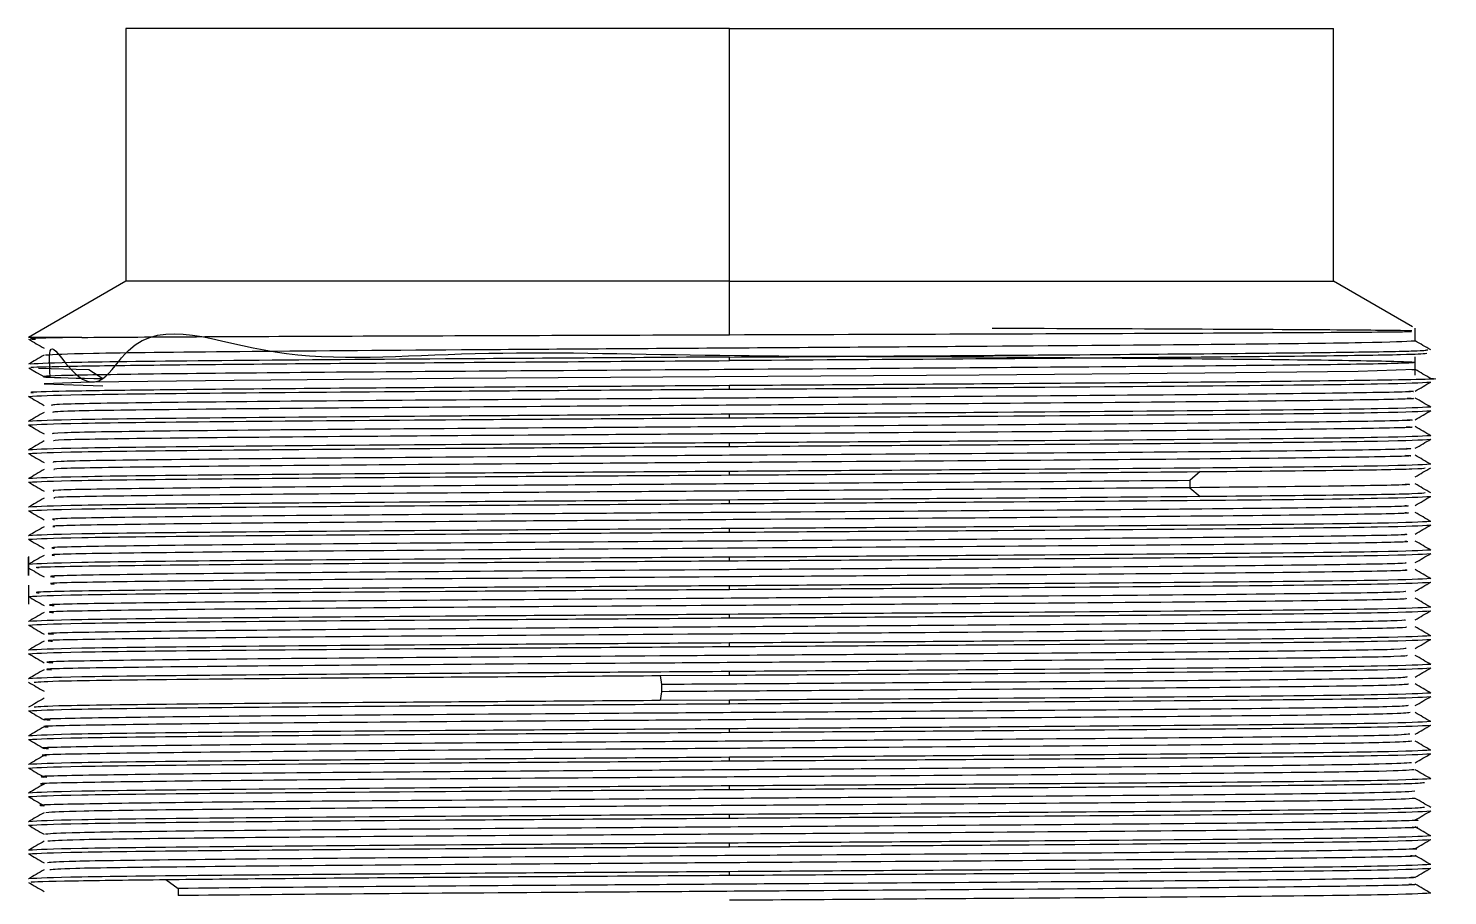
# Model space of a CAD drawing. Header units: millimetres. Extents: x 101 to 291, y 114 to 180.
# Drawn here: x 121.72 to 128.12, y 176.19 to 180.1 of the extents above; entities that cross this region are included whole.
import ezdxf

# ---------------------------------------------------------------- set-up
doc = ezdxf.new("R2010")
doc.units = ezdxf.units.MM

msp = doc.modelspace()

# ---------------------------------------------------------------- linework, layer by layer
at = {"color": 7, "linetype": 'Continuous', "lineweight": 25}
for p, q in [((122.1586, 180.0999), (122.1586, 178.9589)), ((124.8836, 180.0999), (122.1586, 180.0999)), ((124.8836, 178.9589), (124.8836, 180.0999)), ((124.8836, 180.0999), (127.6086, 180.0999)), ((127.6086, 178.9589), (127.6086, 180.0999)), ((122.1586, 178.9589), (121.72, 178.7057)), ((124.8836, 178.9589), (122.1586, 178.9589)), ((124.8836, 178.7178), (124.8836, 178.9589)), ((124.8836, 178.9589), (127.6086, 178.9589)), ((127.9646, 178.7534), (127.6086, 178.9589)), ((127.9772, 178.6894), (127.9772, 178.7468)), ((121.9609, 178.7057), (121.72, 178.7057)), ((124.8836, 178.6009), (124.8836, 178.617)), ((127.9772, 178.5355), (127.9772, 178.6178)), ((121.9919, 178.56), (121.7651, 178.5652)), ((121.9919, 178.5601), (122.0557, 178.5198)), ((124.8836, 178.4719), (124.8836, 178.488)), ((124.8836, 178.3429), (124.8836, 178.359)), ((124.8836, 178.2139), (124.8836, 178.23)), ((124.8836, 178.0849), (124.8836, 178.101)), ((127.0067, 178.1), (126.9598, 178.0597)), ((126.9598, 178.0597), (126.9598, 178.0274)), ((124.8836, 177.9559), (124.8836, 177.972)), ((126.9598, 178.0274), (127.0067, 177.9871)), ((124.8836, 177.8269), (124.8836, 177.843)), ((121.72, 177.7165), (121.72, 177.6309)), ((121.72, 177.714), (121.72, 177.6309)), ((121.72, 177.6309), (121.72, 177.714)), ((124.8836, 177.6979), (124.8836, 177.714)), ((121.72, 177.5875), (121.72, 177.5019)), ((124.8836, 177.5689), (124.8836, 177.585)), ((124.8836, 177.4399), (124.8836, 177.456)), ((124.8836, 177.3109), (124.8836, 177.327)), ((124.8836, 177.1819), (124.8836, 177.198)), ((124.5696, 177.1798), (124.8836, 177.1819)), ((124.5696, 177.1799), (124.5765, 177.1396)), ((124.5765, 177.1395), (124.5765, 177.1073)), ((124.5765, 177.1072), (124.5696, 177.0669)), ((124.8836, 177.069), (124.5696, 177.067)), ((124.8836, 177.0529), (124.8836, 177.069)), ((124.8836, 176.9239), (124.8836, 176.94)), ((124.8836, 176.7949), (124.8836, 176.811)), ((124.8836, 176.6659), (124.8836, 176.682)), ((124.8836, 176.5369), (124.8836, 176.553)), ((124.8836, 176.4079), (124.8836, 176.424)), ((122.3391, 176.2597), (122.3952, 176.2194)), ((124.8836, 176.2789), (124.8836, 176.295)), ((122.3953, 176.2194), (122.3953, 176.1871))]:
    msp.add_line(p, q, dxfattribs=at)
at = {"color": 7, "linetype": 'Continuous', "lineweight": 25, "flags": 128}
for points in [[(121.7207, 178.5684), (121.7561, 178.548), (121.7914, 178.5276)], [(127.9615, 178.5607), (127.9769, 178.5601), (127.7193, 178.552), (127.0283, 178.5439), (126.0095, 178.5359), (124.8187, 178.5278), (123.6378, 178.5197), (122.6473, 178.5116), (121.9986, 178.5036), (121.7908, 178.4955), (122.0557, 178.4874), (122.0557, 178.4874)]]:
    msp.add_lwpolyline(points, dxfattribs=at)
at = {"color": 7, "linetype": 'Continuous', "lineweight": 25}
for points, knots in [([(121.8184, 178.5282), (121.8141, 178.5928), (121.8026, 178.7671), (121.9886, 178.3756), (122.2628, 178.8277), (122.7987, 178.5695), (123.7105, 178.6518), (124.7709, 178.6208), (125.8416, 178.6201), (126.8006, 178.6113), (127.5343, 178.6047), (127.9567, 178.5975), (128.0182, 178.5905), (127.7116, 178.5834), (127.0729, 178.5764), (126.1771, 178.5693), (125.1294, 178.5622), (124.0528, 178.5551), (123.0742, 178.5481), (122.3063, 178.541), (121.8475, 178.5339), (121.7215, 178.5269), (121.9443, 178.5221), (122.0557, 178.5198)], [0, 0, 0, 0, 0.023196, 0.062577, 0.076601, 0.127902, 0.179203, 0.230505, 0.281806, 0.333107, 0.384408, 0.435709, 0.487009, 0.538309, 0.589609, 0.640908, 0.692207, 0.743506, 0.794805, 0.846104, 0.897403, 0.948702, 1, 1, 1, 1]), ([(124.8836, 178.7178), (125.2428, 178.719), (125.9603, 178.7213), (126.9115, 178.7248), (127.6059, 178.7284), (127.9799, 178.7314), (127.9604, 178.7332), (127.9534, 178.7339)], [0, 0, 0, 0, 0.219522, 0.438617, 0.657284, 0.875524, 1, 1, 1, 1]), ([(127.962, 178.7354), (127.872, 178.7366), (127.6921, 178.7389), (127.0092, 178.7425), (126.3812, 178.7448), (126.0675, 178.746)], [0, 0, 0, 0, 0.33399, 0.667323, 1, 1, 1, 1]), ([(121.7198, 178.6977), (121.7316, 178.6909), (121.7551, 178.6773), (121.7787, 178.6637), (121.7905, 178.6569)], [0, 0, 0, 0, 0.5, 1, 1, 1, 1]), ([(121.9609, 178.7057), (121.8414, 178.7035), (121.6906, 178.7007), (121.7408, 178.698), (121.7512, 178.6974)], [0, 0, 0, 0, 0.79261, 1, 1, 1, 1]), ([(127.9773, 178.6894), (127.9284, 178.6867), (127.8306, 178.6813), (127.1069, 178.6732), (126.0772, 178.6651), (124.8566, 178.657), (123.6399, 178.649), (122.6224, 178.6409), (121.921, 178.6329), (121.8374, 178.6276), (121.7963, 178.625)], [0, 0, 0, 0, 0.125441, 0.250883, 0.376326, 0.501771, 0.627217, 0.752664, 0.878112, 1, 1, 1, 1]), ([(121.9609, 178.7057), (122.1057, 178.7067), (122.3951, 178.7087), (123.1091, 178.7117), (123.9556, 178.7148), (124.5744, 178.7168), (124.8836, 178.7178)], [0, 0, 0, 0, 0.250623, 0.50083, 0.750623, 1, 1, 1, 1]), ([(128.0474, 178.6491), (128.0356, 178.656), (128.012, 178.6696), (127.9885, 178.6832), (127.9767, 178.69)], [0, 0, 0, 0, 0.5, 1, 1, 1, 1]), ([(121.7904, 178.6255), (121.7786, 178.6187), (121.755, 178.6051), (121.7315, 178.5914), (121.7197, 178.5846)], [0, 0, 0, 0, 0.5, 1, 1, 1, 1]), ([(124.8836, 178.617), (124.469, 178.6143), (123.6399, 178.6089), (122.5947, 178.6009), (121.8686, 178.5929), (121.774, 178.5876), (121.7275, 178.585)], [0, 0, 0, 0, 0.251947, 0.503893, 0.75584, 1, 1, 1, 1]), ([(124.8836, 178.617), (125.1683, 178.6188), (125.7378, 178.6225), (126.5296, 178.6281), (127.2038, 178.6336), (127.7039, 178.6392), (128.0076, 178.6445), (128.0252, 178.6479), (128.0333, 178.6495)], [0, 0, 0, 0, 0.170584, 0.341168, 0.511752, 0.682336, 0.85292, 1, 1, 1, 1]), ([(128.0301, 178.6328), (128.0087, 178.6309), (127.963, 178.6268), (127.5093, 178.6205), (126.8018, 178.614), (125.8926, 178.6074), (125.2199, 178.6031), (124.8836, 178.6009)], [0, 0, 0, 0, 0.18049, 0.385367, 0.590245, 0.795122, 1, 1, 1, 1]), ([(121.7412, 178.5686), (121.7353, 178.5692), (121.7108, 178.5714), (121.8665, 178.5754), (122.2018, 178.5805), (122.7157, 178.5856), (123.3592, 178.5907), (124.0974, 178.5958), (124.6215, 178.5992), (124.8836, 178.6009)], [0, 0, 0, 0, 0.050507, 0.208756, 0.367005, 0.525253, 0.683502, 0.841751, 1, 1, 1, 1]), ([(128.0474, 178.5201), (128.0356, 178.5269), (128.012, 178.5405), (127.9885, 178.5541), (127.9767, 178.561)], [0, 0, 0, 0, 0.5, 1, 1, 1, 1]), ([(124.8836, 178.488), (124.6215, 178.4863), (124.0974, 178.4829), (123.3592, 178.4778), (122.7157, 178.4727), (122.2018, 178.4676), (121.8665, 178.4625), (121.7108, 178.4585), (121.7353, 178.4563), (121.7412, 178.4558)], [0, 0, 0, 0, 0.158297, 0.316595, 0.474892, 0.63319, 0.791487, 0.949784, 1, 1, 1, 1]), ([(128.0401, 178.5205), (128.0426, 178.5204), (128.1273, 178.5176), (127.8472, 178.5122), (127.1882, 178.5041), (126.1234, 178.4961), (125.2969, 178.4907), (124.8836, 178.488)], [0, 0, 0, 0, 0.007261, 0.255445, 0.50363, 0.751815, 1, 1, 1, 1]), ([(124.8836, 178.4719), (125.2982, 178.4746), (126.1273, 178.4799), (127.173, 178.488), (127.9045, 178.4961), (127.9996, 178.5014), (128.0471, 178.5041)], [0, 0, 0, 0, 0.250011, 0.500023, 0.750034, 1, 1, 1, 1]), ([(127.9767, 178.4634), (127.9886, 178.4702), (128.0122, 178.4839), (128.0359, 178.4975), (128.0477, 178.5044)], [0, 0, 0, 0, 0.5, 1, 1, 1, 1]), ([(121.7196, 178.4399), (121.7314, 178.433), (121.7551, 178.4194), (121.7787, 178.4057), (121.7905, 178.3989)], [0, 0, 0, 0, 0.5, 1, 1, 1, 1]), ([(121.7201, 178.4396), (121.7677, 178.4423), (121.8628, 178.4477), (122.5943, 178.4557), (123.64, 178.4638), (124.4691, 178.4692), (124.8836, 178.4719)], [0, 0, 0, 0, 0.249949, 0.499966, 0.749983, 1, 1, 1, 1]), ([(127.9485, 178.4636), (127.9567, 178.4631), (128.0089, 178.4603), (127.7364, 178.455), (127.1399, 178.4479), (126.2366, 178.4407), (125.1777, 178.4335), (124.0816, 178.4263), (123.0804, 178.4191), (122.3094, 178.4119), (121.8437, 178.4052), (121.8287, 178.401), (121.8221, 178.3991)], [0, 0, 0, 0, 0.020822, 0.1322838, 0.243745, 0.3552056, 0.4666654, 0.5781246, 0.6895831, 0.8010409, 0.9124983, 1, 1, 1, 1]), ([(127.9415, 178.4318), (127.9533, 178.4312), (128.0115, 178.4282), (127.7387, 178.4228), (127.1393, 178.4156), (126.2368, 178.4084), (125.1776, 178.4012), (124.0817, 178.394), (123.0801, 178.3868), (122.3103, 178.3796), (121.8515, 178.3731), (121.8351, 178.369), (121.8283, 178.3673)], [0, 0, 0, 0, 0.028204, 0.139664, 0.251124, 0.362583, 0.474041, 0.585499, 0.696955, 0.808412, 0.919867, 1, 1, 1, 1]), ([(128.0476, 178.3911), (128.0358, 178.3979), (128.0121, 178.4115), (127.9885, 178.4252), (127.9767, 178.432)], [0, 0, 0, 0, 0.5, 1, 1, 1, 1]), ([(121.7906, 178.3675), (121.7788, 178.3607), (121.7551, 178.347), (121.7314, 178.3334), (121.7196, 178.3266)], [0, 0, 0, 0, 0.5, 1, 1, 1, 1]), ([(124.8836, 178.359), (124.4691, 178.3563), (123.64, 178.3509), (122.5943, 178.3429), (121.8627, 178.3348), (121.7676, 178.3294), (121.7201, 178.3267)], [0, 0, 0, 0, 0.250011, 0.500023, 0.750034, 1, 1, 1, 1]), ([(128.0471, 178.3912), (127.9996, 178.3886), (127.9045, 178.3832), (127.1729, 178.3751), (126.1273, 178.3671), (125.2982, 178.3617), (124.8836, 178.359)], [0, 0, 0, 0, 0.24995, 0.499966, 0.749983, 1, 1, 1, 1]), ([(124.8836, 178.3429), (125.2982, 178.3456), (126.1273, 178.3509), (127.173, 178.359), (127.9045, 178.3671), (127.9996, 178.3724), (128.0471, 178.3751)], [0, 0, 0, 0, 0.250011, 0.500023, 0.750034, 1, 1, 1, 1]), ([(127.9768, 178.3344), (127.9887, 178.3412), (128.0123, 178.3549), (128.036, 178.3685), (128.0478, 178.3754)], [0, 0, 0, 0, 0.5, 1, 1, 1, 1]), ([(121.7196, 178.3109), (121.7314, 178.304), (121.7551, 178.2904), (121.7787, 178.2767), (121.7905, 178.2699)], [0, 0, 0, 0, 0.5, 1, 1, 1, 1]), ([(121.7201, 178.3106), (121.7677, 178.3133), (121.8628, 178.3187), (122.5943, 178.3267), (123.64, 178.3348), (124.4691, 178.3402), (124.8836, 178.3429)], [0, 0, 0, 0, 0.24995, 0.499966, 0.749983, 1, 1, 1, 1]), ([(127.9422, 178.3346), (127.9518, 178.334), (128.0006, 178.331), (127.7126, 178.3256), (127.0963, 178.3185), (126.1816, 178.3113), (125.1171, 178.3041), (124.023, 178.2969), (123.0305, 178.2897), (122.2756, 178.2825), (121.8331, 178.276), (121.8291, 178.2718), (121.8274, 178.2701)], [0, 0, 0, 0, 0.027236, 0.138666, 0.250096, 0.361527, 0.472958, 0.58439, 0.695823, 0.807255, 0.918687, 1, 1, 1, 1]), ([(127.9367, 178.3028), (127.9495, 178.302), (128.0038, 178.2989), (127.7147, 178.2934), (127.0958, 178.2862), (126.1817, 178.279), (125.117, 178.2718), (124.0231, 178.2646), (123.0302, 178.2574), (122.2766, 178.2502), (121.8403, 178.2438), (121.8345, 178.2399), (121.8322, 178.2383)], [0, 0, 0, 0, 0.034582, 0.146009, 0.257438, 0.368867, 0.480296, 0.591727, 0.703157, 0.814587, 0.926017, 1, 1, 1, 1]), ([(128.0477, 178.2621), (128.0359, 178.2689), (128.0122, 178.2826), (127.9886, 178.2962), (127.9767, 178.303)], [0, 0, 0, 0, 0.5, 1, 1, 1, 1]), ([(121.7906, 178.2385), (121.7788, 178.2317), (121.7551, 178.218), (121.7315, 178.2044), (121.7196, 178.1975)], [0, 0, 0, 0, 0.5, 1, 1, 1, 1]), ([(124.8836, 178.23), (124.4691, 178.2273), (123.64, 178.2219), (122.5943, 178.2139), (121.8627, 178.2058), (121.7676, 178.2004), (121.7201, 178.1977)], [0, 0, 0, 0, 0.250011, 0.500023, 0.750034, 1, 1, 1, 1]), ([(128.0471, 178.2622), (127.9996, 178.2596), (127.9045, 178.2542), (127.1729, 178.2461), (126.1273, 178.2381), (125.2982, 178.2327), (124.8836, 178.23)], [0, 0, 0, 0, 0.24995, 0.499966, 0.749983, 1, 1, 1, 1]), ([(124.8836, 178.2139), (125.2982, 178.2166), (126.1273, 178.2219), (127.173, 178.23), (127.9045, 178.2381), (127.9996, 178.2434), (128.0471, 178.2461)], [0, 0, 0, 0, 0.250011, 0.500023, 0.750034, 1, 1, 1, 1]), ([(127.9767, 178.2054), (127.9886, 178.2122), (128.0122, 178.2259), (128.0359, 178.2395), (128.0477, 178.2464)], [0, 0, 0, 0, 0.5, 1, 1, 1, 1]), ([(121.7195, 178.1819), (121.7313, 178.175), (121.7549, 178.1614), (121.7786, 178.1477), (121.7904, 178.1409)], [0, 0, 0, 0, 0.5, 1, 1, 1, 1]), ([(121.7201, 178.1816), (121.7677, 178.1843), (121.8628, 178.1897), (122.5943, 178.1977), (123.64, 178.2058), (124.4691, 178.2112), (124.8836, 178.2139)], [0, 0, 0, 0, 0.24995, 0.499966, 0.749983, 1, 1, 1, 1]), ([(127.9374, 178.2056), (127.9476, 178.2049), (127.992, 178.2018), (127.6874, 178.1962), (127.0519, 178.1891), (126.126, 178.1819), (125.0563, 178.1747), (123.9648, 178.1675), (122.9814, 178.1603), (122.243, 178.1531), (121.8232, 178.1467), (121.8293, 178.1427), (121.8317, 178.1411)], [0, 0, 0, 0, 0.033289, 0.144759, 0.256229, 0.367698, 0.479168, 0.590639, 0.70211, 0.813581, 0.925053, 1, 1, 1, 1]), ([(127.9333, 178.1738), (127.9465, 178.1729), (127.9957, 178.1696), (127.6893, 178.164), (127.0515, 178.1568), (126.1261, 178.1496), (125.0563, 178.1424), (123.9649, 178.1352), (122.9811, 178.128), (122.2441, 178.1208), (121.8299, 178.1146), (121.8337, 178.1107), (121.8352, 178.1093)], [0, 0, 0, 0, 0.040591, 0.152058, 0.263524, 0.374991, 0.486458, 0.597926, 0.709394, 0.820862, 0.932332, 1, 1, 1, 1]), ([(128.0477, 178.1331), (128.0358, 178.1399), (128.0122, 178.1535), (127.9885, 178.1672), (127.9767, 178.174)], [0, 0, 0, 0, 0.5, 1, 1, 1, 1]), ([(121.7905, 178.1095), (121.7787, 178.1027), (121.7551, 178.089), (121.7314, 178.0754), (121.7196, 178.0686)], [0, 0, 0, 0, 0.5, 1, 1, 1, 1]), ([(124.8836, 178.101), (124.4691, 178.0983), (123.64, 178.0929), (122.5943, 178.0849), (121.8627, 178.0768), (121.7676, 178.0714), (121.7201, 178.0687)], [0, 0, 0, 0, 0.250011, 0.500023, 0.750034, 1, 1, 1, 1]), ([(128.0471, 178.1332), (127.9996, 178.1306), (127.9045, 178.1252), (127.1729, 178.1171), (126.1273, 178.1091), (125.2982, 178.1037), (124.8836, 178.101)], [0, 0, 0, 0, 0.24995, 0.499966, 0.749983, 1, 1, 1, 1]), ([(127.0067, 178.1), (127.2214, 178.102), (127.651, 178.1062), (127.9985, 178.1119), (128.0152, 178.1155), (128.0225, 178.1171)], [0, 0, 0, 0, 0.360054, 0.720107, 1, 1, 1, 1]), ([(127.9767, 178.0764), (127.9885, 178.0832), (128.0122, 178.0969), (128.0358, 178.1105), (128.0476, 178.1174)], [0, 0, 0, 0, 0.5, 1, 1, 1, 1]), ([(121.7196, 178.0529), (121.7314, 178.046), (121.7551, 178.0324), (121.7787, 178.0187), (121.7905, 178.0119)], [0, 0, 0, 0, 0.5, 1, 1, 1, 1]), ([(121.7201, 178.0526), (121.7677, 178.0553), (121.8628, 178.0607), (122.5943, 178.0687), (123.64, 178.0768), (124.4691, 178.0822), (124.8836, 178.0849)], [0, 0, 0, 0, 0.24995, 0.499966, 0.749983, 1, 1, 1, 1]), ([(126.9598, 178.0597), (126.6674, 178.0573), (126.0826, 178.0525), (124.9921, 178.0453), (123.9077, 178.0381), (122.9326, 178.0309), (122.2114, 178.0237), (121.8132, 178.0174), (121.8287, 178.0136), (121.8347, 178.0121)], [0, 0, 0, 0, 0.1510866, 0.3021735, 0.4532614, 0.60435, 0.7554393, 0.9065289, 1, 1, 1, 1]), ([(127.9326, 178.0445), (127.9438, 178.0436), (127.9842, 178.0403), (127.675, 178.0346), (127.1982, 178.0298), (126.9598, 178.0274)], [0, 0, 0, 0, 0.1611977, 0.5805992, 1, 1, 1, 1]), ([(128.0476, 178.004), (128.0358, 178.0109), (128.0121, 178.0245), (127.9885, 178.0382), (127.9766, 178.045)], [0, 0, 0, 0, 0.5, 1, 1, 1, 1]), ([(121.7902, 177.9803), (121.7785, 177.9735), (121.755, 177.96), (121.7315, 177.9464), (121.7198, 177.9396)], [0, 0, 0, 0, 0.5, 1, 1, 1, 1]), ([(124.8836, 177.972), (124.4691, 177.9693), (123.64, 177.9639), (122.5943, 177.9559), (121.8627, 177.9478), (121.7676, 177.9424), (121.7201, 177.9397)], [0, 0, 0, 0, 0.250011, 0.500023, 0.750034, 1, 1, 1, 1]), ([(126.9598, 178.0274), (126.6674, 178.025), (126.0826, 178.0202), (124.9921, 178.013), (123.9078, 178.0058), (122.9323, 177.9986), (122.2125, 177.9914), (121.8193, 177.9853), (121.8322, 177.9816), (121.8368, 177.9803)], [0, 0, 0, 0, 0.15258, 0.305161, 0.457743, 0.610325, 0.762908, 0.915491, 1, 1, 1, 1]), ([(124.8836, 177.9559), (125.2982, 177.9586), (126.1273, 177.9639), (127.173, 177.972), (127.9045, 177.9801), (127.9996, 177.9854), (128.0471, 177.9881)], [0, 0, 0, 0, 0.250011, 0.500023, 0.750034, 1, 1, 1, 1]), ([(128.0225, 178.0043), (128.0152, 178.0027), (127.9985, 177.999), (127.651, 177.9933), (127.2214, 177.9892), (127.0067, 177.9871)], [0, 0, 0, 0, 0.279864, 0.639932, 1, 1, 1, 1]), ([(127.9767, 177.9474), (127.9886, 177.9542), (128.0122, 177.9679), (128.0359, 177.9815), (128.0477, 177.9884)], [0, 0, 0, 0, 0.4999997, 1, 1, 1, 1]), ([(121.7195, 177.9239), (121.7313, 177.917), (121.755, 177.9034), (121.7786, 177.8897), (121.7904, 177.8829)], [0, 0, 0, 0, 0.5, 1, 1, 1, 1]), ([(121.7201, 177.9236), (121.7677, 177.9263), (121.8628, 177.9317), (122.5943, 177.9397), (123.64, 177.9478), (124.4691, 177.9532), (124.8836, 177.9559)], [0, 0, 0, 0, 0.24995, 0.499966, 0.749983, 1, 1, 1, 1]), ([(127.9314, 177.9476), (127.9409, 177.9466), (127.9739, 177.9432), (127.6337, 177.9375), (126.9609, 177.9303), (126.0135, 177.9231), (124.9347, 177.9159), (123.8493, 177.9087), (122.8852, 177.9015), (122.1809, 177.8943), (121.8039, 177.8882), (121.828, 177.8844), (121.8367, 177.8831)], [0, 0, 0, 0, 0.045509, 0.156977, 0.268446, 0.379914, 0.491382, 0.60285, 0.714319, 0.825788, 0.937258, 1, 1, 1, 1]), ([(127.93, 177.9158), (127.9418, 177.9146), (127.9787, 177.9111), (127.6352, 177.9052), (126.9606, 177.898), (126.0136, 177.8908), (124.9346, 177.8836), (123.8494, 177.8764), (122.8848, 177.8692), (122.1821, 177.862), (121.8094, 177.8561), (121.8304, 177.8525), (121.8374, 177.8513)], [0, 0, 0, 0, 0.0526921, 0.1641567, 0.2756211, 0.3870854, 0.4985497, 0.6100141, 0.7214788, 0.8329439, 0.9444095, 1, 1, 1, 1]), ([(128.0475, 177.8751), (128.0358, 177.8819), (128.0124, 177.8955), (127.9889, 177.909), (127.9772, 177.9158)], [0, 0, 0, 0, 0.5, 1, 1, 1, 1]), ([(121.7901, 177.8513), (121.7784, 177.8445), (121.7549, 177.831), (121.7315, 177.8174), (121.7197, 177.8106)], [0, 0, 0, 0, 0.5, 1, 1, 1, 1]), ([(124.8836, 177.843), (124.4691, 177.8403), (123.64, 177.8349), (122.5943, 177.8269), (121.8627, 177.8188), (121.7676, 177.8134), (121.7201, 177.8107)], [0, 0, 0, 0, 0.250011, 0.500023, 0.750034, 1, 1, 1, 1]), ([(128.0471, 177.8752), (127.9996, 177.8726), (127.9045, 177.8672), (127.1729, 177.8591), (126.1273, 177.8511), (125.2982, 177.8457), (124.8836, 177.843)], [0, 0, 0, 0, 0.24995, 0.499966, 0.749983, 1, 1, 1, 1]), ([(124.8836, 177.8269), (125.2982, 177.8296), (126.1273, 177.8349), (127.173, 177.843), (127.9045, 177.8511), (127.9996, 177.8564), (128.0471, 177.8591)], [0, 0, 0, 0, 0.250011, 0.500023, 0.750034, 1, 1, 1, 1]), ([(127.9767, 177.8184), (127.9885, 177.8252), (128.0121, 177.8389), (128.0358, 177.8525), (128.0476, 177.8593)], [0, 0, 0, 0, 0.4999997, 1, 1, 1, 1]), ([(121.7195, 177.7948), (121.7313, 177.788), (121.755, 177.7744), (121.7786, 177.7607), (121.7905, 177.7539)], [0, 0, 0, 0, 0.5, 1, 1, 1, 1]), ([(121.7201, 177.7946), (121.7677, 177.7973), (121.8628, 177.8027), (122.5943, 177.8107), (123.64, 177.8188), (124.4691, 177.8242), (124.8836, 177.8269)], [0, 0, 0, 0, 0.24995, 0.499966, 0.749983, 1, 1, 1, 1]), ([(127.9301, 177.8186), (127.9384, 177.8175), (127.9646, 177.814), (127.6052, 177.8081), (126.9144, 177.8009), (125.9566, 177.7937), (124.8738, 177.7865), (123.7921, 177.7793), (122.8381, 177.7721), (122.1513, 177.7649), (121.7945, 177.7589), (121.8266, 177.7553), (121.8375, 177.7541)], [0, 0, 0, 0, 0.051567, 0.163014, 0.274462, 0.385908, 0.497354, 0.608799, 0.720243, 0.831687, 0.94313, 1, 1, 1, 1]), ([(127.9301, 177.7868), (127.9403, 177.7855), (127.9698, 177.7818), (127.6066, 177.7758), (126.9141, 177.7686), (125.9567, 177.7614), (124.8737, 177.7542), (123.7921, 177.747), (122.8377, 177.7398), (122.1527, 177.7326), (121.7995, 177.7268), (121.8281, 177.7233), (121.8369, 177.7223)], [0, 0, 0, 0, 0.058701, 0.17015, 0.281597, 0.393044, 0.50449, 0.615935, 0.72738, 0.838824, 0.950268, 1, 1, 1, 1]), ([(128.0475, 177.7461), (128.0357, 177.7529), (128.0123, 177.7664), (127.9888, 177.78), (127.9771, 177.7868)], [0, 0, 0, 0, 0.5, 1, 1, 1, 1]), ([(121.79, 177.7222), (121.7783, 177.7155), (121.7548, 177.7019), (121.7314, 177.6884), (121.7196, 177.6816)], [0, 0, 0, 0, 0.5, 1, 1, 1, 1]), ([(124.8836, 177.714), (124.4691, 177.7113), (123.64, 177.7059), (122.5943, 177.6979), (121.8627, 177.6898), (121.7676, 177.6844), (121.7201, 177.6817)], [0, 0, 0, 0, 0.250011, 0.500023, 0.750034, 1, 1, 1, 1]), ([(128.0471, 177.7462), (127.9996, 177.7436), (127.9045, 177.7382), (127.1729, 177.7301), (126.1273, 177.7221), (125.2982, 177.7167), (124.8836, 177.714)], [0, 0, 0, 0, 0.24995, 0.499966, 0.749983, 1, 1, 1, 1]), ([(124.8836, 177.6979), (125.2982, 177.7006), (126.1273, 177.7059), (127.173, 177.714), (127.9045, 177.7221), (127.9996, 177.7274), (128.0471, 177.7301)], [0, 0, 0, 0, 0.250011, 0.500023, 0.750034, 1, 1, 1, 1]), ([(127.9767, 177.6894), (127.9885, 177.6962), (128.0122, 177.7099), (128.0358, 177.7235), (128.0477, 177.7303)], [0, 0, 0, 0, 0.5, 1, 1, 1, 1]), ([(121.7196, 177.6658), (121.7315, 177.659), (121.7551, 177.6453), (121.7788, 177.6317), (121.7906, 177.6248)], [0, 0, 0, 0, 0.5, 1, 1, 1, 1]), ([(121.7687, 177.6656), (121.7578, 177.6667), (121.7229, 177.6702), (122.0818, 177.6761), (122.7847, 177.6834), (123.7681, 177.6906), (124.5118, 177.6955), (124.8836, 177.6979)], [0, 0, 0, 0, 0.10121, 0.325908, 0.550605, 0.775303, 1, 1, 1, 1]), ([(127.9299, 177.6896), (127.9362, 177.6883), (127.9548, 177.6847), (127.5754, 177.6787), (126.8671, 177.6715), (125.8993, 177.6643), (124.8129, 177.6571), (123.7353, 177.6499), (122.7917, 177.6427), (122.1228, 177.6355), (121.7855, 177.6296), (121.8247, 177.6262), (121.837, 177.6251)], [0, 0, 0, 0, 0.057729, 0.16915, 0.280572, 0.391995, 0.503418, 0.614842, 0.726266, 0.83769, 0.949113, 1, 1, 1, 1]), ([(127.9311, 177.6578), (127.9391, 177.6564), (127.9606, 177.6526), (127.5768, 177.6464), (126.8668, 177.6392), (125.8994, 177.632), (124.8129, 177.6248), (123.7353, 177.6176), (122.7915, 177.6104), (122.1236, 177.6033), (121.7878, 177.5974), (121.825, 177.594), (121.836, 177.593)], [0, 0, 0, 0, 0.06468, 0.17572, 0.286761, 0.397802, 0.508844, 0.619886, 0.730929, 0.841971, 0.953013, 1, 1, 1, 1]), ([(128.0475, 177.6171), (128.0357, 177.6239), (128.0123, 177.6374), (127.9888, 177.651), (127.9771, 177.6578)], [0, 0, 0, 0, 0.5, 1, 1, 1, 1]), ([(124.8836, 177.585), (124.5118, 177.5826), (123.7682, 177.5778), (122.7845, 177.5705), (122.0825, 177.5633), (121.725, 177.5574), (121.7583, 177.554), (121.7681, 177.553)], [0, 0, 0, 0, 0.226118, 0.452236, 0.678354, 0.904471, 1, 1, 1, 1]), ([(128.0471, 177.6172), (127.9996, 177.6146), (127.9045, 177.6092), (127.1729, 177.6011), (126.1273, 177.5931), (125.2982, 177.5877), (124.8836, 177.585)], [0, 0, 0, 0, 0.24995, 0.499966, 0.749983, 1, 1, 1, 1]), ([(124.8836, 177.5689), (125.2982, 177.5716), (126.1273, 177.5769), (127.173, 177.585), (127.9045, 177.5931), (127.9996, 177.5984), (128.0471, 177.6011)], [0, 0, 0, 0, 0.250011, 0.500023, 0.750034, 1, 1, 1, 1]), ([(127.9766, 177.5604), (127.9885, 177.5672), (128.0121, 177.5808), (128.0358, 177.5945), (128.0476, 177.6013)], [0, 0, 0, 0, 0.5, 1, 1, 1, 1]), ([(121.7195, 177.5368), (121.7313, 177.53), (121.755, 177.5163), (121.7787, 177.5027), (121.7905, 177.4958)], [0, 0, 0, 0, 0.5, 1, 1, 1, 1]), ([(121.7201, 177.5366), (121.7677, 177.5393), (121.8628, 177.5447), (122.5943, 177.5527), (123.64, 177.5608), (124.4691, 177.5662), (124.8836, 177.5689)], [0, 0, 0, 0, 0.24995, 0.499966, 0.749983, 1, 1, 1, 1]), ([(127.9308, 177.5606), (127.9345, 177.5592), (127.9446, 177.5554), (127.5446, 177.5493), (126.819, 177.5421), (125.8416, 177.5349), (124.7521, 177.5277), (123.6789, 177.5205), (122.7462, 177.5133), (122.0956, 177.5061), (121.777, 177.5004), (121.8226, 177.497), (121.8357, 177.4961)], [0, 0, 0, 0, 0.063683, 0.175119, 0.286556, 0.397992, 0.509427, 0.620862, 0.732296, 0.843729, 0.955162, 1, 1, 1, 1]), ([(127.9335, 177.5288), (127.9384, 177.5272), (127.951, 177.5233), (127.5459, 177.517), (126.8188, 177.5098), (125.8417, 177.5026), (124.752, 177.4954), (123.679, 177.4882), (122.7457, 177.481), (122.0973, 177.4739), (121.781, 177.4683), (121.822, 177.4651), (121.8324, 177.4642)], [0, 0, 0, 0, 0.0709251, 0.1823642, 0.2938031, 0.4052415, 0.5166794, 0.6281166, 0.7395531, 0.8509889, 0.962424, 1, 1, 1, 1]), ([(128.0477, 177.488), (128.0358, 177.4948), (128.0122, 177.5085), (127.9885, 177.5222), (127.9767, 177.529)], [0, 0, 0, 0, 0.5000003, 1, 1, 1, 1]), ([(121.7904, 177.4645), (121.7786, 177.4576), (121.7549, 177.444), (121.7312, 177.4303), (121.7194, 177.4235)], [0, 0, 0, 0, 0.5, 1, 1, 1, 1]), ([(124.8836, 177.456), (124.4691, 177.4533), (123.64, 177.4479), (122.5943, 177.4399), (121.8627, 177.4318), (121.7676, 177.4264), (121.7201, 177.4237)], [0, 0, 0, 0, 0.250011, 0.500023, 0.750034, 1, 1, 1, 1]), ([(128.0471, 177.4882), (127.9996, 177.4856), (127.9045, 177.4802), (127.1729, 177.4721), (126.1273, 177.4641), (125.2982, 177.4587), (124.8836, 177.456)], [0, 0, 0, 0, 0.24995, 0.499966, 0.749983, 1, 1, 1, 1]), ([(124.8836, 177.4399), (125.2982, 177.4426), (126.1273, 177.4479), (127.173, 177.456), (127.9045, 177.4641), (127.9996, 177.4694), (128.0471, 177.4721)], [0, 0, 0, 0, 0.250011, 0.500023, 0.750034, 1, 1, 1, 1]), ([(127.9767, 177.4314), (127.9885, 177.4382), (128.0122, 177.4518), (128.0358, 177.4655), (128.0476, 177.4723)], [0, 0, 0, 0, 0.5, 1, 1, 1, 1]), ([(121.7196, 177.4078), (121.7314, 177.401), (121.7551, 177.3873), (121.7788, 177.3737), (121.7906, 177.3668)], [0, 0, 0, 0, 0.5, 1, 1, 1, 1]), ([(121.7201, 177.4076), (121.7677, 177.4103), (121.8628, 177.4157), (122.5943, 177.4237), (123.64, 177.4318), (124.4691, 177.4372), (124.8836, 177.4399)], [0, 0, 0, 0, 0.24995, 0.499966, 0.749983, 1, 1, 1, 1]), ([(127.9328, 177.4316), (127.9332, 177.4301), (127.934, 177.4262), (127.5127, 177.4199), (126.7703, 177.4127), (125.7836, 177.4055), (124.6913, 177.3983), (123.6231, 177.3911), (122.7013, 177.3839), (122.0695, 177.3767), (121.7688, 177.3711), (121.8198, 177.3679), (121.8329, 177.3671)], [0, 0, 0, 0, 0.0698399, 0.1812773, 0.2927154, 0.4041542, 0.5155937, 0.6270339, 0.7384746, 0.8499158, 0.9613573, 1, 1, 1, 1]), ([(127.9368, 177.3998), (127.938, 177.3981), (127.941, 177.394), (127.5138, 177.3876), (126.77, 177.3804), (125.7837, 177.3732), (124.6912, 177.366), (123.6232, 177.3588), (122.7008, 177.3516), (122.0714, 177.3445), (121.7723, 177.339), (121.8181, 177.3359), (121.8282, 177.3353)], [0, 0, 0, 0, 0.077135, 0.188575, 0.300017, 0.411459, 0.522901, 0.634345, 0.745789, 0.857233, 0.968678, 1, 1, 1, 1]), ([(128.0477, 177.359), (128.0358, 177.3658), (128.0122, 177.3795), (127.9885, 177.3932), (127.9767, 177.4)], [0, 0, 0, 0, 0.5, 1, 1, 1, 1]), ([(121.7905, 177.3355), (121.7787, 177.3287), (121.755, 177.315), (121.7313, 177.3013), (121.7195, 177.2945)], [0, 0, 0, 0, 0.5, 1, 1, 1, 1]), ([(124.8836, 177.327), (124.4691, 177.3243), (123.64, 177.3189), (122.5943, 177.3109), (121.8627, 177.3028), (121.7676, 177.2974), (121.7201, 177.2947)], [0, 0, 0, 0, 0.250011, 0.500023, 0.750034, 1, 1, 1, 1]), ([(128.0471, 177.3592), (127.9996, 177.3566), (127.9045, 177.3512), (127.1729, 177.3431), (126.1273, 177.3351), (125.2982, 177.3297), (124.8836, 177.327)], [0, 0, 0, 0, 0.24995, 0.499966, 0.749983, 1, 1, 1, 1]), ([(124.8836, 177.3109), (125.2982, 177.3136), (126.1273, 177.3189), (127.173, 177.327), (127.9045, 177.3351), (127.9996, 177.3404), (128.0471, 177.3431)], [0, 0, 0, 0, 0.250011, 0.500023, 0.750034, 1, 1, 1, 1]), ([(127.9767, 177.3023), (127.9886, 177.3092), (128.0122, 177.3228), (128.0359, 177.3365), (128.0477, 177.3433)], [0, 0, 0, 0, 0.5, 1, 1, 1, 1]), ([(121.7196, 177.2788), (121.7315, 177.272), (121.7551, 177.2583), (121.7788, 177.2447), (121.7906, 177.2378)], [0, 0, 0, 0, 0.5, 1, 1, 1, 1]), ([(121.7201, 177.2786), (121.7677, 177.2813), (121.8628, 177.2867), (122.5943, 177.2947), (123.64, 177.3028), (124.4691, 177.3082), (124.8836, 177.3109)], [0, 0, 0, 0, 0.24995, 0.499966, 0.749983, 1, 1, 1, 1]), ([(127.9413, 177.2707), (127.9381, 177.269), (127.9305, 177.2648), (127.4808, 177.2582), (126.7206, 177.251), (125.7253, 177.2438), (124.6305, 177.2366), (123.5678, 177.2294), (122.6567, 177.2223), (122.0468, 177.2151), (121.764, 177.2097), (121.8138, 177.2068), (121.823, 177.2063)], [0, 0, 0, 0, 0.083171, 0.194649, 0.306127, 0.417605, 0.529083, 0.640561, 0.75204, 0.863518, 0.974998, 1, 1, 1, 1]), ([(127.9359, 177.3026), (127.9322, 177.3009), (127.923, 177.2969), (127.4797, 177.2905), (126.7208, 177.2833), (125.7252, 177.2761), (124.6306, 177.2689), (123.5677, 177.2617), (122.6573, 177.2545), (122.0448, 177.2473), (121.7611, 177.2419), (121.8166, 177.2388), (121.8291, 177.2381)], [0, 0, 0, 0, 0.0758286, 0.1873043, 0.2987798, 0.4102552, 0.5217305, 0.633206, 0.7446817, 0.8561579, 0.9676346, 1, 1, 1, 1]), ([(128.0478, 177.23), (128.036, 177.2368), (128.0123, 177.2505), (127.9887, 177.2641), (127.9768, 177.271)], [0, 0, 0, 0, 0.5000003, 1, 1, 1, 1]), ([(121.7906, 177.2065), (121.7787, 177.1997), (121.7551, 177.186), (121.7314, 177.1723), (121.7196, 177.1655)], [0, 0, 0, 0, 0.5, 1, 1, 1, 1]), ([(124.8836, 177.198), (124.4691, 177.1953), (123.64, 177.1899), (122.5943, 177.1819), (121.8627, 177.1738), (121.7676, 177.1684), (121.7201, 177.1657)], [0, 0, 0, 0, 0.250011, 0.500023, 0.750034, 1, 1, 1, 1]), ([(128.0471, 177.2302), (127.9996, 177.2276), (127.9045, 177.2222), (127.1729, 177.2141), (126.1273, 177.2061), (125.2982, 177.2007), (124.8836, 177.198)], [0, 0, 0, 0, 0.24995, 0.499966, 0.749983, 1, 1, 1, 1]), ([(124.8836, 177.1819), (125.2982, 177.1846), (126.1273, 177.1899), (127.173, 177.198), (127.9045, 177.2061), (127.9996, 177.2114), (128.0471, 177.2141)], [0, 0, 0, 0, 0.250011, 0.500023, 0.750034, 1, 1, 1, 1]), ([(127.9767, 177.1733), (127.9885, 177.1802), (128.0122, 177.1938), (128.0358, 177.2075), (128.0477, 177.2143)], [0, 0, 0, 0, 0.5, 1, 1, 1, 1]), ([(121.7199, 177.1497), (121.7316, 177.1429), (121.7552, 177.1293), (121.7788, 177.1157), (121.7906, 177.1088)], [0, 0, 0, 0, 0.5, 1, 1, 1, 1]), ([(121.7457, 177.1496), (121.7688, 177.1519), (121.8185, 177.1567), (122.4356, 177.1642), (123.3841, 177.172), (124.1744, 177.1772), (124.5696, 177.1798)], [0, 0, 0, 0, 0.224805, 0.483203, 0.741602, 1, 1, 1, 1]), ([(127.9405, 177.1736), (127.932, 177.1718), (127.9121, 177.1676), (127.4457, 177.1611), (126.6713, 177.1539), (125.6647, 177.1467), (124.9392, 177.1419), (124.5765, 177.1395)], [0, 0, 0, 0, 0.155411, 0.36656, 0.577707, 0.788854, 1, 1, 1, 1]), ([(127.9473, 177.1418), (127.9389, 177.1398), (127.9201, 177.1355), (127.4467, 177.1288), (126.6711, 177.1216), (125.6648, 177.1144), (124.9393, 177.1096), (124.5765, 177.1072)], [0, 0, 0, 0, 0.167056, 0.375294, 0.58353, 0.791765, 1, 1, 1, 1]), ([(128.0478, 177.101), (128.0359, 177.1078), (128.0123, 177.1215), (127.9886, 177.1352), (127.9768, 177.142)], [0, 0, 0, 0, 0.5, 1, 1, 1, 1]), ([(121.7905, 177.0775), (121.7787, 177.0707), (121.7551, 177.0571), (121.7316, 177.0435), (121.7198, 177.0367)], [0, 0, 0, 0, 0.5, 1, 1, 1, 1]), ([(124.5696, 177.067), (124.1744, 177.0644), (123.3841, 177.0591), (122.4356, 177.0513), (121.8185, 177.0439), (121.7688, 177.039), (121.7457, 177.0367)], [0, 0, 0, 0, 0.258392, 0.516785, 0.775177, 1, 1, 1, 1]), ([(128.0471, 177.1012), (127.9996, 177.0986), (127.9045, 177.0932), (127.1729, 177.0851), (126.1273, 177.0771), (125.2982, 177.0717), (124.8836, 177.069)], [0, 0, 0, 0, 0.24995, 0.499966, 0.749983, 1, 1, 1, 1]), ([(124.8836, 177.0529), (125.2982, 177.0556), (126.1273, 177.0609), (127.173, 177.069), (127.9045, 177.0771), (127.9996, 177.0824), (128.0471, 177.0851)], [0, 0, 0, 0, 0.250011, 0.500023, 0.750034, 1, 1, 1, 1]), ([(127.9767, 177.0443), (127.9885, 177.0511), (128.0121, 177.0648), (128.0357, 177.0784), (128.0475, 177.0852)], [0, 0, 0, 0, 0.5, 1, 1, 1, 1]), ([(121.7199, 177.0207), (121.7317, 177.0139), (121.7552, 177.0003), (121.7788, 176.9867), (121.7906, 176.9799)], [0, 0, 0, 0, 0.5, 1, 1, 1, 1]), ([(121.7201, 177.0206), (121.7677, 177.0233), (121.8628, 177.0287), (122.5943, 177.0367), (123.64, 177.0448), (124.4691, 177.0502), (124.8836, 177.0529)], [0, 0, 0, 0, 0.24995, 0.499966, 0.749983, 1, 1, 1, 1]), ([(127.9541, 177.0128), (127.9398, 177.0107), (127.909, 177.0063), (127.4117, 176.9994), (126.6198, 176.9922), (125.6075, 176.985), (124.5094, 176.9778), (123.4586, 176.9707), (122.5708, 176.9635), (122.0013, 176.9563), (121.7478, 176.9512), (121.8034, 176.9485), (121.809, 176.9483)], [0, 0, 0, 0, 0.095592, 0.207071, 0.31855, 0.430028, 0.541506, 0.652984, 0.764462, 0.87594, 0.987418, 1, 1, 1, 1]), ([(127.9459, 177.0446), (127.932, 177.0427), (127.9005, 177.0384), (127.4107, 177.0317), (126.62, 177.0245), (125.6074, 177.0173), (124.5094, 177.0101), (123.4584, 177.0029), (122.5716, 176.9957), (121.9987, 176.9886), (121.7462, 176.9833), (121.8084, 176.9805), (121.8179, 176.9801)], [0, 0, 0, 0, 0.0882192, 0.1996982, 0.3111766, 0.4226546, 0.5341323, 0.6456099, 0.7570874, 0.8685651, 0.9800431, 1, 1, 1, 1]), ([(128.0475, 176.9721), (128.0357, 176.979), (128.0122, 176.9926), (127.9886, 177.0062), (127.9768, 177.013)], [0, 0, 0, 0, 0.5, 1, 1, 1, 1]), ([(121.7906, 176.9485), (121.7788, 176.9417), (121.7552, 176.9281), (121.7316, 176.9145), (121.7199, 176.9077)], [0, 0, 0, 0, 0.5, 1, 1, 1, 1]), ([(124.8836, 176.94), (124.4691, 176.9373), (123.64, 176.9319), (122.5943, 176.9239), (121.8627, 176.9158), (121.7676, 176.9104), (121.7201, 176.9077)], [0, 0, 0, 0, 0.250011, 0.500023, 0.750034, 1, 1, 1, 1]), ([(128.0471, 176.9722), (127.9996, 176.9696), (127.9045, 176.9642), (127.1729, 176.9561), (126.1273, 176.9481), (125.2982, 176.9427), (124.8836, 176.94)], [0, 0, 0, 0, 0.24995, 0.499966, 0.749983, 1, 1, 1, 1]), ([(124.8836, 176.9239), (125.2982, 176.9266), (126.1273, 176.9319), (127.173, 176.94), (127.9045, 176.9481), (127.9996, 176.9534), (128.0471, 176.9561)], [0, 0, 0, 0, 0.250011, 0.500023, 0.750034, 1, 1, 1, 1]), ([(127.9767, 176.9154), (127.9885, 176.9222), (128.0121, 176.9358), (128.0357, 176.9494), (128.0474, 176.9562)], [0, 0, 0, 0, 0.5, 1, 1, 1, 1]), ([(121.7198, 176.8917), (121.7316, 176.8849), (121.7552, 176.8713), (121.7787, 176.8576), (121.7905, 176.8508)], [0, 0, 0, 0, 0.5, 1, 1, 1, 1]), ([(121.7201, 176.8916), (121.7677, 176.8943), (121.8628, 176.8997), (122.5943, 176.9077), (123.64, 176.9158), (124.4691, 176.9212), (124.8836, 176.9239)], [0, 0, 0, 0, 0.24995, 0.499966, 0.749983, 1, 1, 1, 1]), ([(127.9625, 176.8838), (127.9417, 176.8816), (127.898, 176.877), (127.3758, 176.87), (126.5686, 176.8628), (125.5483, 176.8556), (124.449, 176.8484), (123.4047, 176.8413), (122.529, 176.8341), (121.9803, 176.8269), (121.7399, 176.8219), (121.7973, 176.8194), (121.8005, 176.8193)], [0, 0, 0, 0, 0.101946, 0.213388, 0.324829, 0.43627, 0.547711, 0.659151, 0.77059, 0.882028, 0.993466, 1, 1, 1, 1]), ([(127.953, 176.9156), (127.9329, 176.9135), (127.8891, 176.9091), (127.3749, 176.9023), (126.5688, 176.8951), (125.5482, 176.8879), (124.449, 176.8807), (123.4045, 176.8735), (122.5299, 176.8664), (121.9775, 176.8592), (121.739, 176.8541), (121.8036, 176.8514), (121.8107, 176.8511)], [0, 0, 0, 0, 0.094568, 0.20601, 0.317452, 0.428894, 0.540335, 0.651776, 0.763216, 0.874655, 0.986093, 1, 1, 1, 1]), ([(128.0475, 176.8432), (128.0357, 176.85), (128.0121, 176.8636), (127.9886, 176.8772), (127.9768, 176.884)], [0, 0, 0, 0, 0.5, 1, 1, 1, 1]), ([(121.7905, 176.8195), (121.7787, 176.8127), (121.7551, 176.7991), (121.7316, 176.7855), (121.7198, 176.7787)], [0, 0, 0, 0, 0.5, 1, 1, 1, 1]), ([(124.8836, 176.811), (124.4691, 176.8083), (123.64, 176.8029), (122.5943, 176.7949), (121.8627, 176.7868), (121.7676, 176.7814), (121.7201, 176.7787)], [0, 0, 0, 0, 0.250011, 0.500023, 0.750034, 1, 1, 1, 1]), ([(128.0471, 176.8432), (127.9996, 176.8406), (127.9045, 176.8352), (127.1729, 176.8271), (126.1273, 176.8191), (125.2982, 176.8137), (124.8836, 176.811)], [0, 0, 0, 0, 0.24995, 0.499966, 0.749983, 1, 1, 1, 1]), ([(124.8836, 176.7949), (125.2982, 176.7976), (126.1273, 176.8029), (127.173, 176.811), (127.9045, 176.8191), (127.9996, 176.8244), (128.0471, 176.8271)], [0, 0, 0, 0, 0.250011, 0.500023, 0.750034, 1, 1, 1, 1]), ([(127.9766, 176.7864), (127.9884, 176.7932), (128.012, 176.8068), (128.0356, 176.8204), (128.0474, 176.8272)], [0, 0, 0, 0, 0.5, 1, 1, 1, 1]), ([(121.7197, 176.7627), (121.7315, 176.7559), (121.7551, 176.7423), (121.7787, 176.7287), (121.7905, 176.7219)], [0, 0, 0, 0, 0.5, 1, 1, 1, 1]), ([(121.7201, 176.7626), (121.7677, 176.7653), (121.8628, 176.7707), (122.5943, 176.7787), (123.64, 176.7868), (124.4691, 176.7922), (124.8836, 176.7949)], [0, 0, 0, 0, 0.24995, 0.499966, 0.749983, 1, 1, 1, 1]), ([(127.9718, 176.7548), (127.9436, 176.7525), (127.8864, 176.7477), (127.3387, 176.7406), (126.5166, 176.7334), (125.4888, 176.7262), (124.3888, 176.719), (123.3515, 176.7119), (122.488, 176.7047), (121.9609, 176.6975), (121.7321, 176.6927), (121.7903, 176.6903), (121.7905, 176.6903)], [0, 0, 0, 0, 0.108214, 0.219654, 0.331094, 0.442535, 0.553977, 0.66542, 0.776863, 0.888306, 0.99975, 1, 1, 1, 1]), ([(127.9609, 176.7866), (127.9339, 176.7844), (127.877, 176.7799), (127.3379, 176.7729), (126.5168, 176.7657), (125.4887, 176.7585), (124.3889, 176.7513), (123.3513, 176.7441), (122.489, 176.737), (121.9577, 176.7298), (121.732, 176.7248), (121.7978, 176.7223), (121.802, 176.7221)], [0, 0, 0, 0, 0.100849, 0.212293, 0.323738, 0.435184, 0.54663, 0.658077, 0.769525, 0.880973, 0.992421, 1, 1, 1, 1]), ([(128.0474, 176.7142), (128.0356, 176.721), (128.012, 176.7346), (127.9884, 176.7482), (127.9767, 176.755)], [0, 0, 0, 0, 0.5, 1, 1, 1, 1]), ([(121.7904, 176.6905), (121.7786, 176.6837), (121.7551, 176.6701), (121.7315, 176.6565), (121.7197, 176.6497)], [0, 0, 0, 0, 0.5, 1, 1, 1, 1]), ([(128.0471, 176.7142), (127.9996, 176.7116), (127.9045, 176.7062), (127.1729, 176.6981), (126.1273, 176.6901), (125.2982, 176.6847), (124.8836, 176.682)], [0, 0, 0, 0, 0.24995, 0.499966, 0.749983, 1, 1, 1, 1]), ([(124.8836, 176.6659), (125.2294, 176.6681), (125.921, 176.6726), (126.8503, 176.6793), (127.5595, 176.6861), (127.9892, 176.6923), (128.0098, 176.6964), (128.0189, 176.6981)], [0, 0, 0, 0, 0.2088309, 0.4176617, 0.6264926, 0.8353235, 1, 1, 1, 1]), ([(121.7196, 176.6338), (121.7314, 176.627), (121.7551, 176.6133), (121.7787, 176.5997), (121.7905, 176.5929)], [0, 0, 0, 0, 0.5, 1, 1, 1, 1]), ([(124.8836, 176.682), (124.4691, 176.6793), (123.64, 176.6739), (122.5943, 176.6659), (121.8627, 176.6578), (121.7676, 176.6524), (121.7201, 176.6497)], [0, 0, 0, 0, 0.250011, 0.500023, 0.750034, 1, 1, 1, 1]), ([(121.7201, 176.6336), (121.7677, 176.6363), (121.8628, 176.6417), (122.5943, 176.6497), (123.64, 176.6578), (124.4691, 176.6632), (124.8836, 176.6659)], [0, 0, 0, 0, 0.24995, 0.499966, 0.749983, 1, 1, 1, 1]), ([(127.9757, 176.6578), (127.9402, 176.6554), (127.8691, 176.6507), (127.3003, 176.6435), (126.4641, 176.6363), (125.429, 176.6291), (124.3287, 176.6219), (123.2985, 176.6147), (122.4489, 176.6076), (121.9393, 176.6004), (121.7253, 176.5955), (121.7917, 176.5931), (121.7926, 176.5931)], [0, 0, 0, 0, 0.110067, 0.221125, 0.332183, 0.443241, 0.554299, 0.665357, 0.776414, 0.88747, 0.998526, 1, 1, 1, 1]), ([(127.9774, 176.6256), (127.9417, 176.6232), (127.8705, 176.6184), (127.3005, 176.6112), (126.4642, 176.604), (125.4287, 176.5968), (124.3297, 176.5897), (123.2951, 176.5825), (122.4616, 176.5753), (121.9007, 176.5682), (121.832, 176.5635), (121.7985, 176.5612)], [0, 0, 0, 0, 0.111696, 0.223392, 0.335089, 0.446785, 0.558481, 0.670177, 0.781873, 0.893567, 1, 1, 1, 1]), ([(128.0477, 176.5851), (128.0359, 176.5919), (128.0124, 176.6054), (127.9889, 176.619), (127.9772, 176.6258)], [0, 0, 0, 0, 0.5, 1, 1, 1, 1]), ([(121.7901, 176.5613), (121.7784, 176.5545), (121.7549, 176.5409), (121.7314, 176.5273), (121.7196, 176.5206)], [0, 0, 0, 0, 0.5, 1, 1, 1, 1]), ([(128.0189, 176.5853), (128.0098, 176.5835), (127.9892, 176.5795), (127.5595, 176.5732), (126.8503, 176.5665), (125.921, 176.5597), (125.2294, 176.5552), (124.8836, 176.553)], [0, 0, 0, 0, 0.164659, 0.373494, 0.582329, 0.791165, 1, 1, 1, 1]), ([(124.8836, 176.5369), (125.2982, 176.5396), (126.1273, 176.5449), (127.173, 176.553), (127.9045, 176.5611), (127.9996, 176.5664), (128.0471, 176.5691)], [0, 0, 0, 0, 0.250011, 0.500023, 0.750034, 1, 1, 1, 1]), ([(127.9767, 176.5284), (127.9885, 176.5352), (128.0121, 176.5488), (128.0358, 176.5625), (128.0476, 176.5693)], [0, 0, 0, 0, 0.5, 1, 1, 1, 1]), ([(121.7195, 176.5048), (121.7313, 176.498), (121.755, 176.4843), (121.7786, 176.4707), (121.7904, 176.4639)], [0, 0, 0, 0, 0.5, 1, 1, 1, 1]), ([(124.8836, 176.553), (124.4691, 176.5503), (123.64, 176.5449), (122.5943, 176.5369), (121.8627, 176.5288), (121.7676, 176.5234), (121.7201, 176.5207)], [0, 0, 0, 0, 0.250011, 0.500023, 0.750034, 1, 1, 1, 1]), ([(121.7201, 176.5046), (121.7677, 176.5073), (121.8628, 176.5127), (122.5943, 176.5207), (123.64, 176.5288), (124.4691, 176.5342), (124.8836, 176.5369)], [0, 0, 0, 0, 0.24995, 0.499966, 0.749983, 1, 1, 1, 1]), ([(127.975, 176.5286), (127.9756, 176.5285), (128.0338, 176.5261), (127.8034, 176.5213), (127.2731, 176.5141), (126.4079, 176.5069), (125.3696, 176.4997), (124.2697, 176.4925), (123.243, 176.4854), (122.4231, 176.4782), (121.8793, 176.4711), (121.8241, 176.4664), (121.7971, 176.4641)], [0, 0, 0, 0, 0.001175, 0.112632, 0.22409, 0.335548, 0.447007, 0.558467, 0.669927, 0.781388, 0.892849, 1, 1, 1, 1]), ([(127.9638, 176.4968), (127.9685, 176.4966), (128.0341, 176.494), (127.8067, 176.489), (127.2723, 176.4818), (126.4082, 176.4746), (125.3695, 176.4674), (124.2698, 176.4603), (123.2427, 176.4531), (122.4238, 176.4459), (121.8886, 176.4389), (121.8336, 176.4344), (121.8077, 176.4323)], [0, 0, 0, 0, 0.0085363, 0.1199948, 0.2314537, 0.3429131, 0.4543731, 0.5658338, 0.6772952, 0.7887574, 0.9002201, 1, 1, 1, 1]), ([(128.0476, 176.4561), (128.0358, 176.4629), (128.0123, 176.4764), (127.9888, 176.49), (127.9771, 176.4968)], [0, 0, 0, 0, 0.5, 1, 1, 1, 1]), ([(121.7901, 176.4323), (121.7783, 176.4255), (121.7548, 176.4119), (121.7313, 176.3984), (121.7196, 176.3916)], [0, 0, 0, 0, 0.5, 1, 1, 1, 1]), ([(128.0471, 176.4562), (127.9996, 176.4536), (127.9045, 176.4482), (127.1729, 176.4401), (126.1273, 176.4321), (125.2982, 176.4267), (124.8836, 176.424)], [0, 0, 0, 0, 0.24995, 0.499966, 0.749983, 1, 1, 1, 1]), ([(124.8836, 176.4079), (125.2982, 176.4106), (126.1273, 176.4159), (127.173, 176.424), (127.9045, 176.4321), (127.9996, 176.4374), (128.0471, 176.4401)], [0, 0, 0, 0, 0.250011, 0.500023, 0.750034, 1, 1, 1, 1]), ([(127.9767, 176.3994), (127.9885, 176.4062), (128.0121, 176.4198), (128.0358, 176.4335), (128.0476, 176.4403)], [0, 0, 0, 0, 0.5, 1, 1, 1, 1]), ([(121.7196, 176.3758), (121.7314, 176.369), (121.7551, 176.3554), (121.7787, 176.3417), (121.7905, 176.3349)], [0, 0, 0, 0, 0.5, 1, 1, 1, 1]), ([(124.8836, 176.424), (124.4691, 176.4213), (123.64, 176.4159), (122.5943, 176.4079), (121.8627, 176.3998), (121.7676, 176.3944), (121.7201, 176.3917)], [0, 0, 0, 0, 0.250011, 0.500023, 0.750034, 1, 1, 1, 1]), ([(121.7201, 176.3756), (121.7677, 176.3783), (121.8628, 176.3837), (122.5943, 176.3917), (123.64, 176.3998), (124.4691, 176.4052), (124.8836, 176.4079)], [0, 0, 0, 0, 0.24995, 0.499966, 0.749983, 1, 1, 1, 1]), ([(127.9656, 176.3996), (127.9691, 176.3994), (128.0261, 176.3968), (127.7837, 176.3919), (127.232, 176.3847), (126.3545, 176.3775), (125.3093, 176.3703), (124.2102, 176.3631), (123.1912, 176.356), (122.3863, 176.3488), (121.8678, 176.3418), (121.8261, 176.3372), (121.8063, 176.3351)], [0, 0, 0, 0, 0.007224, 0.118703, 0.230182, 0.341661, 0.453139, 0.564617, 0.676094, 0.787572, 0.89905, 1, 1, 1, 1]), ([(127.9557, 176.3677), (127.9632, 176.3674), (128.0272, 176.3647), (127.7867, 176.3596), (127.2313, 176.3524), (126.3548, 176.3452), (125.3093, 176.3381), (124.2103, 176.3309), (123.1909, 176.3237), (122.3871, 176.3165), (121.8766, 176.3097), (121.8347, 176.3053), (121.8155, 176.3033)], [0, 0, 0, 0, 0.014598, 0.126078, 0.237556, 0.349035, 0.460513, 0.57199, 0.683468, 0.794945, 0.906423, 1, 1, 1, 1]), ([(128.0476, 176.3271), (128.0358, 176.3338), (128.0123, 176.3474), (127.9888, 176.361), (127.9771, 176.3678)], [0, 0, 0, 0, 0.5, 1, 1, 1, 1]), ([(121.7901, 176.3033), (121.7784, 176.2965), (121.7549, 176.2829), (121.7314, 176.2694), (121.7196, 176.2626)], [0, 0, 0, 0, 0.5, 1, 1, 1, 1]), ([(128.0471, 176.3272), (127.9996, 176.3246), (127.9045, 176.3192), (127.1729, 176.3111), (126.1273, 176.3031), (125.2982, 176.2977), (124.8836, 176.295)], [0, 0, 0, 0, 0.24995, 0.499966, 0.749983, 1, 1, 1, 1]), ([(124.8836, 176.2789), (125.2982, 176.2816), (126.1273, 176.2869), (127.173, 176.295), (127.9045, 176.3031), (127.9996, 176.3084), (128.0471, 176.3111)], [0, 0, 0, 0, 0.250011, 0.500023, 0.750034, 1, 1, 1, 1]), ([(127.9768, 176.2704), (127.9886, 176.2772), (128.0123, 176.2909), (128.0359, 176.3045), (128.0477, 176.3113)], [0, 0, 0, 0, 0.5, 1, 1, 1, 1]), ([(121.7195, 176.2468), (121.7313, 176.24), (121.7549, 176.2264), (121.7786, 176.2127), (121.7904, 176.2059)], [0, 0, 0, 0, 0.5000003, 1, 1, 1, 1]), ([(124.8836, 176.295), (124.4691, 176.2923), (123.64, 176.2869), (122.5943, 176.2789), (121.8627, 176.2708), (121.7676, 176.2654), (121.7201, 176.2627)], [0, 0, 0, 0, 0.250011, 0.500023, 0.750034, 1, 1, 1, 1]), ([(121.7455, 176.2466), (121.7384, 176.2472), (121.7079, 176.2497), (121.8866, 176.254), (122.1882, 176.2578), (122.3391, 176.2597)], [0, 0, 0, 0, 0.132447, 0.566224, 1, 1, 1, 1]), ([(127.9484, 176.2388), (127.9582, 176.2383), (128.0202, 176.2355), (127.7655, 176.2302), (127.1895, 176.223), (126.3012, 176.2158), (125.2481, 176.2087), (124.1542, 176.2015), (123.1278, 176.1943), (122.6394, 176.1895), (122.3952, 176.1871)], [0, 0, 0, 0, 0.026199, 0.165315, 0.30443, 0.443546, 0.58266, 0.721774, 0.860887, 1, 1, 1, 1]), ([(127.9569, 176.2706), (127.963, 176.2703), (128.0184, 176.2676), (127.7629, 176.2625), (127.1902, 176.2553), (126.3009, 176.2481), (125.2481, 176.2409), (124.1542, 176.2338), (123.1278, 176.2266), (122.6395, 176.2218), (122.3953, 176.2194)], [0, 0, 0, 0, 0.017154, 0.157562, 0.297969, 0.438377, 0.578784, 0.71919, 0.859595, 1, 1, 1, 1]), ([(128.0476, 176.1981), (128.0359, 176.2049), (128.0124, 176.2184), (127.9889, 176.232), (127.9771, 176.2388)], [0, 0, 0, 0, 0.5, 1, 1, 1, 1]), ([(128.0471, 176.1982), (127.9996, 176.1956), (127.9045, 176.1902), (127.1729, 176.1821), (126.1273, 176.1741), (125.2982, 176.1687), (124.8836, 176.166)], [0, 0, 0, 0, 0.24995, 0.499966, 0.749983, 1, 1, 1, 1])]:
    msp.add_open_spline(points, degree=3, knots=knots, dxfattribs=at)
for points in [[(124.8836, 178.0849), (125.2755, 178.0874), (126.0593, 178.0924), (126.6909, 178.0975), (127.0067, 178.1)], [(127.0067, 177.9871), (126.6909, 177.9846), (126.0593, 177.9795), (125.2755, 177.9745), (124.8836, 177.972)], [(122.3391, 176.2597), (122.4989, 176.2613), (122.8185, 176.2645), (123.4472, 176.2693), (124.1441, 176.2741), (124.6371, 176.2773), (124.8836, 176.2789)]]:
    msp.add_open_spline(points, degree=3, dxfattribs=at)

doc.saveas('drawing.dxf')
